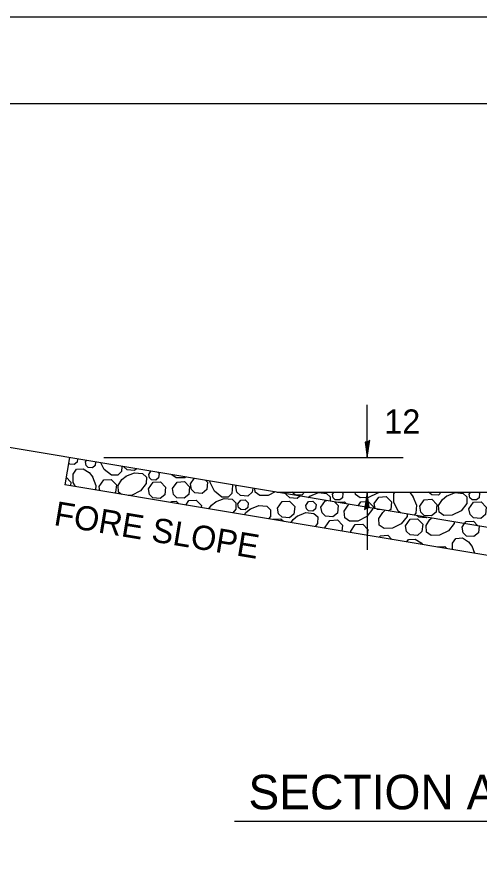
# Model space of a CAD drawing. Extents: x -0.01 to 2.83, y -0.17 to 1.83.
# Drawn here: x 0.7526 to 0.9758, y 1.4178 to 1.8333 of the extents above; entities that cross this region are included whole.
import ezdxf

# ---------------------------------------------------------------- set-up
doc = ezdxf.new("R2010")
doc.units = 0
for name, color, linetype in [('RD_Pr_Roadway_Dimensions', 7, 'Continuous'), ('RD_Pr_Roadway_Notes', 7, 'Continuous'), ('SH_General_Details', 7, 'Continuous'), ('SH_Printer_Plotting_Border', 7, 'Continuous')]:
    doc.layers.add(name, color=color, linetype=linetype)

msp = doc.modelspace()

# ---------------------------------------------------------------- linework, layer by layer
at = {"layer": 'RD_Pr_Roadway_Dimensions'}
for p, q in [((0.92143, 1.6209), (0.92143, 1.64631)), ((0.79445, 1.6209), (0.93873, 1.6209)), ((0.92143, 1.60423), (0.92143, 1.57635))]:
    msp.add_line(p, q, dxfattribs=at)
for points in [[(0.92155, 1.62855), (0.9204, 1.62829), (0.9209, 1.62506), (0.92143, 1.6209), (0.92204, 1.62534), (0.92273, 1.62923), (0.92155, 1.62855), (0.92079, 1.62821), (0.92144, 1.62369), (0.92231, 1.62863), (0.92134, 1.6279), (0.92147, 1.62583), (0.92177, 1.62782)], [(0.92132, 1.59658), (0.92246, 1.59684), (0.92197, 1.60007), (0.92143, 1.60423), (0.92082, 1.59979), (0.92014, 1.5959), (0.92132, 1.59658), (0.92208, 1.59692), (0.92143, 1.60144), (0.92056, 1.5965), (0.92153, 1.59723), (0.9214, 1.5993), (0.9211, 1.59731)]]:
    msp.add_lwpolyline(points, dxfattribs=at)
at = {"layer": 'RD_Pr_Roadway_Notes'}
msp.add_line((0.85736, 1.44546), (1.03336, 1.44546), dxfattribs=at)
at = {"layer": 'SH_General_Details'}
for p, q in [((2.83333, 1.83333), (-0.00001, 1.83333)), ((1.02778, 1.57923), (0.7449, 1.62638)), ((0.77778, 1.6209), (0.77559, 1.60775)), ((1.02668, 1.5659), (0.77559, 1.60775)), ((0.87778, 1.60423), (1.12462, 1.60423))]:
    msp.add_line(p, q, dxfattribs=at)
msp.add_lwpolyline([(0.16666, 1.79167), (2.79166, 1.79167), (2.79166, 0.04167), (0.16666, 0.04167)], close=True, dxfattribs=at)
for points in [[(0.7816, 1.62026), (0.78144, 1.61871), (0.78012, 1.61761), (0.778, 1.61776), (0.77736, 1.61838)], [(0.7855, 1.61881), (0.786, 1.61953)], [(0.79044, 1.61879), (0.79027, 1.61713), (0.78895, 1.61603), (0.78683, 1.61618), (0.78583, 1.61715), (0.7855, 1.61881)], [(0.80311, 1.61668), (0.8029, 1.61423), (0.80116, 1.6124), (0.79803, 1.61246), (0.79448, 1.61524), (0.79292, 1.61838)], [(0.78069, 1.6069), (0.77966, 1.60896), (0.77959, 1.613), (0.7812, 1.61528), (0.78443, 1.6155), (0.78731, 1.61365), (0.789, 1.61153)], [(0.81018, 1.6155), (0.80921, 1.61469), (0.80568, 1.61494), (0.80405, 1.61652)], [(0.80504, 1.61192), (0.80923, 1.61358), (0.81308, 1.61324), (0.81491, 1.6115), (0.81486, 1.60838), (0.81208, 1.60483), (0.80779, 1.60268), (0.80615, 1.60265)], [(0.81605, 1.61282), (0.81712, 1.61434)], [(0.8206, 1.61376), (0.82103, 1.61331), (0.82082, 1.61114), (0.81949, 1.61004), (0.81737, 1.61019), (0.81637, 1.61116), (0.81605, 1.61282)], [(0.83401, 1.61153), (0.8334, 1.61122), (0.82936, 1.61115), (0.82724, 1.61266)], [(0.77621, 1.61148), (0.7785, 1.6091), (0.77832, 1.60729)], [(0.78889, 1.6117), (0.79055, 1.60751), (0.79036, 1.60529)], [(0.79212, 1.607), (0.79436, 1.61019), (0.79794, 1.61039), (0.80042, 1.60781), (0.80006, 1.6042), (0.79953, 1.60376)], [(0.80292, 1.60319), (0.80146, 1.60423), (0.80125, 1.60745), (0.80309, 1.61033), (0.80521, 1.61202)], [(0.8159, 1.60582), (0.81814, 1.60901), (0.82172, 1.60921), (0.8242, 1.60663), (0.82384, 1.60302), (0.82163, 1.60118), (0.8181, 1.60144), (0.81644, 1.60305), (0.8159, 1.60582)], [(0.82746, 1.60595), (0.8297, 1.60914), (0.83328, 1.60934), (0.83577, 1.60676), (0.83541, 1.60315), (0.8332, 1.60131), (0.82966, 1.60157), (0.828, 1.60318), (0.82746, 1.60595)], [(0.83615, 1.60829), (0.83796, 1.61087)], [(0.84367, 1.60992), (0.84446, 1.6091), (0.8441, 1.60549), (0.84189, 1.60365), (0.83835, 1.60391), (0.83669, 1.60552), (0.83615, 1.60829)], [(0.8564, 1.6078), (0.85651, 1.60751), (0.85618, 1.60366), (0.85444, 1.60183), (0.85131, 1.60189), (0.84776, 1.60467), (0.84561, 1.60896), (0.8456, 1.6096)], [(0.79252, 1.60492), (0.79212, 1.607)], [(0.85807, 1.607), (0.8584, 1.60746)], [(0.86622, 1.60616), (0.86602, 1.6042), (0.86381, 1.60236), (0.86028, 1.60262), (0.85862, 1.60423), (0.85808, 1.607)], [(0.87708, 1.60435), (0.87374, 1.60268), (0.8697, 1.60261), (0.86742, 1.60423), (0.8673, 1.60598)], [(0.89119, 1.60423), (0.88986, 1.60283), (0.88673, 1.60289), (0.88501, 1.60423)], [(0.90475, 1.60325), (0.90544, 1.60423)], [(0.90925, 1.60423), (0.90973, 1.60374), (0.90951, 1.60157), (0.90819, 1.60046), (0.90607, 1.60062), (0.90507, 1.60158), (0.90475, 1.60325)], [(0.92674, 1.60423), (0.9264, 1.60379), (0.9221, 1.60165), (0.91806, 1.60157), (0.91578, 1.60319), (0.91571, 1.60423)], [(0.93749, 1.59428), (0.93646, 1.59509), (0.93431, 1.59938), (0.93424, 1.60343), (0.93481, 1.60423)], [(0.94172, 1.60423), (0.94196, 1.60407), (0.94365, 1.60196)], [(0.95715, 1.60423), (0.95581, 1.60283), (0.95269, 1.60289), (0.95097, 1.60423)], [(0.9707, 1.60325), (0.97139, 1.60423)], [(0.97521, 1.60423), (0.97569, 1.60374), (0.97547, 1.60157), (0.97414, 1.60046), (0.97202, 1.60062), (0.97103, 1.60158), (0.9707, 1.60325)], [(0.80615, 1.60265), (0.80615, 1.60265)], [(0.83391, 1.59803), (0.8354, 1.60016), (0.83898, 1.60036), (0.84147, 1.59778), (0.84137, 1.59678)], [(0.8482, 1.59952), (0.85239, 1.60118), (0.85624, 1.60085), (0.85807, 1.59911), (0.85802, 1.59598), (0.85665, 1.59424)], [(0.8591, 1.59853), (0.86044, 1.60044), (0.86259, 1.60057), (0.86408, 1.59902), (0.86386, 1.59685), (0.86254, 1.59575), (0.86042, 1.5959), (0.85942, 1.59687), (0.8591, 1.59853)], [(0.88901, 1.60236), (0.88759, 1.60118), (0.88406, 1.60144), (0.8824, 1.60305), (0.88231, 1.60348)], [(0.89297, 1.6017), (0.89391, 1.60245)], [(0.89374, 1.60234), (0.89793, 1.604), (0.90178, 1.60367), (0.90361, 1.60193), (0.90358, 1.59993)], [(0.89912, 1.59697), (0.90136, 1.60016), (0.90201, 1.60019)], [(0.92485, 1.59871), (0.92709, 1.6019), (0.93067, 1.6021), (0.93316, 1.59952), (0.9328, 1.59591), (0.93195, 1.5952)], [(0.94354, 1.60213), (0.94521, 1.59793), (0.94487, 1.59408), (0.94403, 1.59319)], [(0.94677, 1.59742), (0.94901, 1.60061), (0.95259, 1.60082), (0.95508, 1.59824), (0.95472, 1.59462), (0.95251, 1.59279), (0.94898, 1.59304), (0.94731, 1.59465), (0.94678, 1.59742)], [(0.9597, 1.60234), (0.96389, 1.604), (0.96774, 1.60367), (0.96957, 1.60193), (0.96951, 1.5988), (0.96673, 1.59525), (0.96244, 1.59311), (0.95839, 1.59303), (0.95612, 1.59465), (0.9559, 1.59788), (0.95775, 1.60076), (0.95987, 1.60245)], [(0.82681, 1.59921), (0.82716, 1.59971), (0.82931, 1.59983), (0.8305, 1.59859)], [(0.84511, 1.59616), (0.84625, 1.59794), (0.84837, 1.59963)], [(0.8622, 1.59331), (0.86296, 1.5945), (0.86507, 1.59618)], [(0.8649, 1.59608), (0.86909, 1.59774), (0.87295, 1.59741), (0.87478, 1.59567), (0.87472, 1.59254), (0.87381, 1.59138)], [(0.87818, 1.59648), (0.88042, 1.59967), (0.884, 1.59988), (0.88649, 1.5973), (0.88613, 1.59368), (0.88392, 1.59185), (0.88038, 1.5921), (0.87872, 1.59371), (0.87818, 1.59648)], [(0.89178, 1.5978), (0.89312, 1.59971), (0.89527, 1.59983), (0.89676, 1.59828), (0.89654, 1.59612), (0.89522, 1.59501), (0.8931, 1.59517), (0.8921, 1.59613), (0.89178, 1.59779)], [(0.90569, 1.59958), (0.90743, 1.59778), (0.90707, 1.59417), (0.90486, 1.59233), (0.90132, 1.59259), (0.89966, 1.5942), (0.89912, 1.59697)], [(0.90681, 1.59939), (0.90684, 1.59943), (0.91042, 1.59963), (0.91138, 1.59863)], [(0.92398, 1.59653), (0.92397, 1.59598), (0.9212, 1.59243), (0.9169, 1.59028), (0.91286, 1.59021), (0.91058, 1.59183), (0.91036, 1.59505), (0.91221, 1.59794), (0.91279, 1.5984)], [(0.91708, 1.59768), (0.9184, 1.59956), (0.92198, 1.59977), (0.92446, 1.59719), (0.92439, 1.59646)], [(0.92532, 1.59631), (0.92485, 1.59871)], [(0.92853, 1.59577), (0.92849, 1.59575), (0.92637, 1.5959), (0.92609, 1.59618)], [(0.97055, 1.59624), (0.97279, 1.59943), (0.97637, 1.59963), (0.97886, 1.59706), (0.9785, 1.59344), (0.97629, 1.5916), (0.97276, 1.59186), (0.97109, 1.59347), (0.97056, 1.59624)], [(0.88474, 1.58956), (0.88573, 1.59111), (0.88785, 1.59279)], [(0.88768, 1.59269), (0.89187, 1.59435), (0.89572, 1.59402), (0.89755, 1.59228), (0.89749, 1.58915), (0.8963, 1.58763)], [(0.9407, 1.59375), (0.94067, 1.59254), (0.9379, 1.58899), (0.9336, 1.58684), (0.92956, 1.58677), (0.92728, 1.58839), (0.92706, 1.59161), (0.92891, 1.5945), (0.93017, 1.5955)], [(0.95024, 1.59216), (0.94987, 1.59185), (0.94634, 1.5921), (0.94546, 1.59295)], [(0.96346, 1.58995), (0.96345, 1.58915), (0.96067, 1.5856), (0.95638, 1.58345), (0.95233, 1.58338), (0.95005, 1.585), (0.94984, 1.58822), (0.95169, 1.59111), (0.95253, 1.59177)], [(0.87604, 1.59101), (0.8762, 1.59124), (0.87978, 1.59144), (0.881, 1.59018)], [(0.90123, 1.58743), (0.90347, 1.59061), (0.90705, 1.59082), (0.90953, 1.58824), (0.90926, 1.58547)], [(0.91348, 1.58547), (0.91572, 1.58866), (0.9193, 1.58887), (0.92179, 1.58629), (0.9215, 1.58343)], [(0.93992, 1.58805), (0.94216, 1.59124), (0.94574, 1.59144), (0.94823, 1.58886), (0.94787, 1.58525), (0.94566, 1.58341), (0.94212, 1.58367), (0.94046, 1.58528), (0.93992, 1.58805)], [(0.96719, 1.58743), (0.96838, 1.58913)], [(0.97546, 1.58795), (0.97513, 1.58463), (0.97292, 1.58279), (0.96939, 1.58304), (0.96773, 1.58465), (0.96719, 1.58743)], [(0.96844, 1.58912), (0.96912, 1.5901), (0.9727, 1.5903), (0.97486, 1.58805)], [(0.90136, 1.58679), (0.90123, 1.58743)], [(0.91363, 1.58474), (0.91348, 1.58547)], [(0.92725, 1.58247), (0.92779, 1.58324), (0.93137, 1.58344), (0.93328, 1.58147)], [(0.94058, 1.58025), (0.94139, 1.58138), (0.94461, 1.5816), (0.94749, 1.57975), (0.94809, 1.579)], [(0.9626, 1.57658), (0.96254, 1.57965), (0.96416, 1.58192), (0.96739, 1.58214), (0.97027, 1.58029), (0.97196, 1.57818)], [(0.95532, 1.57779), (0.95534, 1.57782), (0.95892, 1.57802), (0.95987, 1.57703)], [(0.97185, 1.57834), (0.97325, 1.5748)]]:
    msp.add_lwpolyline(points, dxfattribs=at)
at = {"layer": 'SH_Printer_Plotting_Border'}
msp.add_lwpolyline([(-0.00001, 0), (2.83333, 0), (2.83333, 1.83333), (-0.00001, 1.83333)], close=True, dxfattribs=at)

# ---------------------------------------------------------------- texts
at = {"layer": 'RD_Pr_Roadway_Dimensions'}
msp.add_text('12', height=0.011667, dxfattribs=at).set_placement((0.9297, 1.63248))
at = {"layer": 'RD_Pr_Roadway_Notes'}
msp.add_text('FORE SLOPE', height=0.011667, rotation=350.5377, dxfattribs=at).set_placement((0.76984, 1.58843))
msp.add_text('SECTION A - A', height=0.0166667, dxfattribs=at).set_placement((0.86415, 1.45125))

doc.saveas('drawing.dxf')
